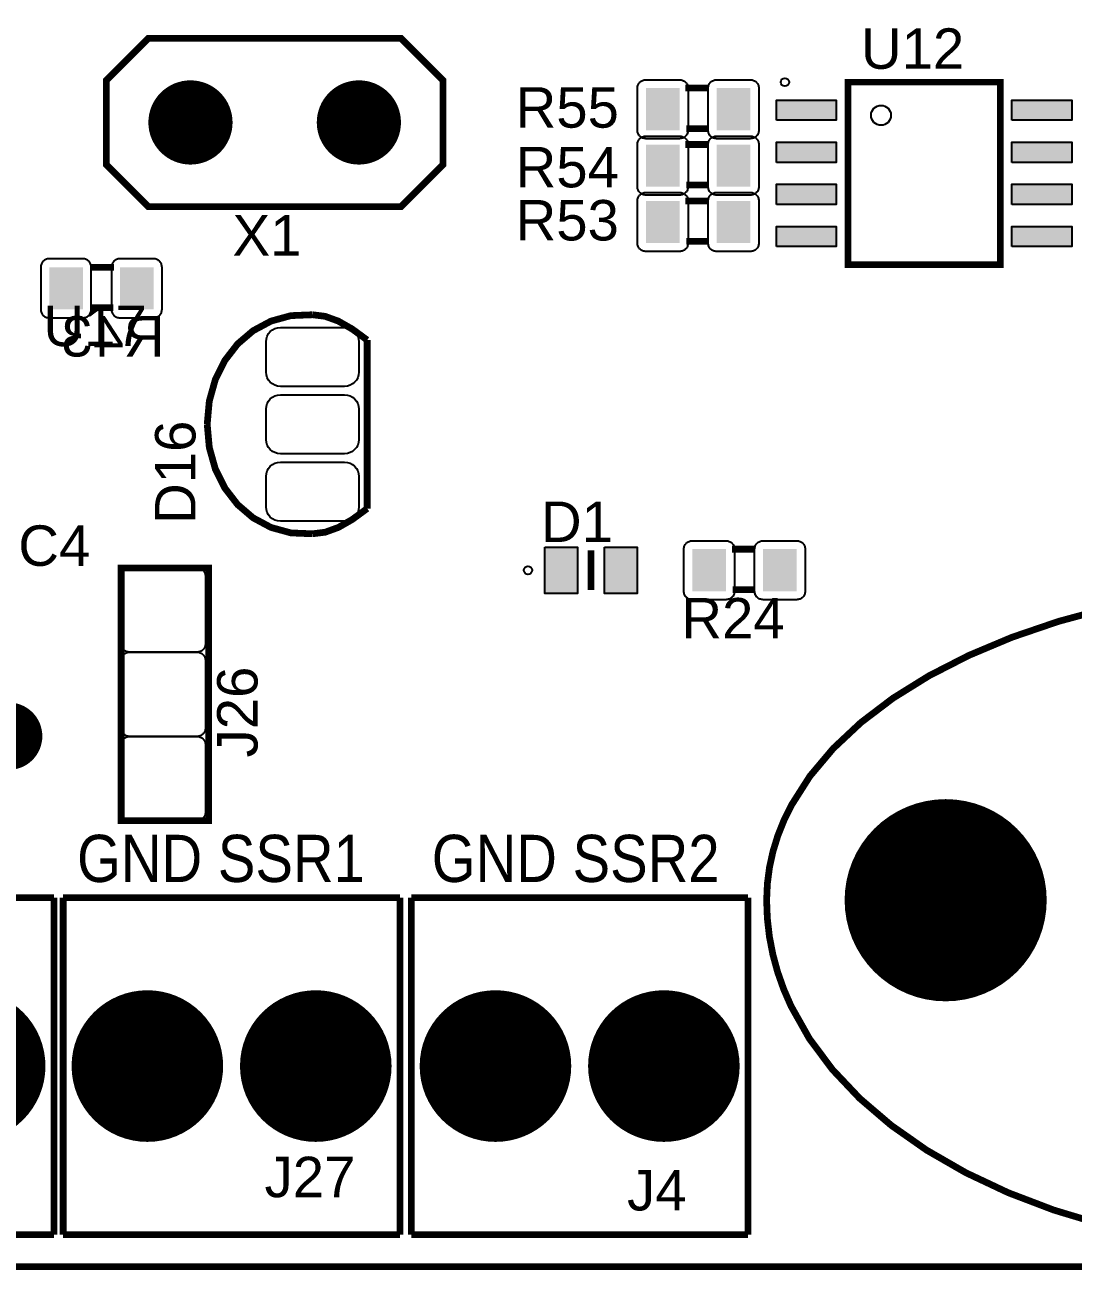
# Model space of a CAD drawing. Header units: inches. Extents: x -2.62 to 2.61, y -2.28 to 2.28.
# Drawn here: x -0.922 to 0.323, y -2.276 to -0.798 of the extents above; entities that cross this region are included whole.
import ezdxf

# ---------------------------------------------------------------- set-up
doc = ezdxf.new("R2010")
doc.units = ezdxf.units.IN
doc.layers.get('0').update_dxf_attribs({"linetype": 'CONTINUOUS'})

# ---------------------------------------------------------------- blocks, each defined once
blk = doc.blocks.new('RPAD')
blk.add_trace([(-0.5, -0.5), (-0.5, 0.5), (0.5, -0.5), (0.5, 0.5)])
blk = doc.blocks.new('EPAD')
at = {"const_width": 0.5}
blk.add_lwpolyline([(-0.25, 0, 1), (0.25, 0, 1)], format="xyb", close=True, dxfattribs=at)

msp = doc.modelspace()

# ---------------------------------------------------------------- linework, layer by layer
for points, const_width in [([(-2.612283, -2.271654), (2.608189, -2.271654), (2.608189, 2.271654), (-2.612283, 2.271654), (-2.612283, -2.271654)], 0.008), ([(-2.612283, -2.271654), (2.608189, -2.271654), (2.608189, 2.271654), (-2.612283, 2.271654), (-2.612283, -2.271654)], 0.008), ([(-2.612283, -2.271654), (2.608189, -2.271654), (2.608189, 2.271654), (-2.612283, 2.271654), (-2.612283, -2.271654)], 0.008), ([(-0.475669, -1.013386), (-0.775669, -1.013386), (-0.825669, -0.963386), (-0.825669, -0.863386), (-0.775669, -0.813386), (-0.475669, -0.813386), (-0.425669, -0.863386), (-0.425669, -0.963386), (-0.475669, -1.013386)], 0.008), ([(-0.475669, -1.013386), (-0.775669, -1.013386), (-0.825669, -0.963386), (-0.825669, -0.863386), (-0.775669, -0.813386), (-0.475669, -0.813386), (-0.425669, -0.863386), (-0.425669, -0.963386), (-0.475669, -1.013386)], 0.008), ([(-0.475669, -1.013386), (-0.775669, -1.013386), (-0.825669, -0.963386), (-0.825669, -0.863386), (-0.775669, -0.813386), (-0.475669, -0.813386), (-0.425669, -0.863386), (-0.425669, -0.963386), (-0.475669, -1.013386)], 0.008), ([(-0.109787, -0.872638), (-0.137787, -0.872638)], 0.008), ([(-0.109787, -0.872638), (-0.137787, -0.872638)], 0.008), ([(-0.109787, -0.872638), (-0.137787, -0.872638)], 0.008), ([(0.055039, -1.082087), (0.236142, -1.082087), (0.236142, -0.865551), (0.055039, -0.865551), (0.055039, -1.082087)], 0.007874), ([(0.055039, -1.082087), (0.236142, -1.082087), (0.236142, -0.865551), (0.055039, -0.865551), (0.055039, -1.082087)], 0.007874), ([(0.055039, -1.082087), (0.236142, -1.082087), (0.236142, -0.865551), (0.055039, -0.865551), (0.055039, -1.082087)], 0.007874), ([(-0.109787, -0.920638), (-0.136787, -0.920638)], 0.008), ([(-0.109787, -0.920638), (-0.136787, -0.920638)], 0.008), ([(-0.109787, -0.920638), (-0.136787, -0.920638)], 0.008), ([(-0.109787, -0.939567), (-0.137787, -0.939567)], 0.008), ([(-0.109787, -0.939567), (-0.137787, -0.939567)], 0.008), ([(-0.109787, -0.939567), (-0.137787, -0.939567)], 0.008), ([(-0.109787, -0.987567), (-0.136787, -0.987567)], 0.008), ([(-0.109787, -0.987567), (-0.136787, -0.987567)], 0.008), ([(-0.109787, -0.987567), (-0.136787, -0.987567)], 0.008), ([(-0.109787, -1.006496), (-0.137787, -1.006496)], 0.008), ([(-0.109787, -1.006496), (-0.137787, -1.006496)], 0.008), ([(-0.109787, -1.006496), (-0.137787, -1.006496)], 0.008), ([(-0.109787, -1.054496), (-0.136787, -1.054496)], 0.008), ([(-0.109787, -1.054496), (-0.136787, -1.054496)], 0.008), ([(-0.109787, -1.054496), (-0.136787, -1.054496)], 0.008), ([(-0.844449, -1.085236), (-0.816449, -1.085236)], 0.008), ([(-0.844449, -1.085236), (-0.816449, -1.085236)], 0.008), ([(-0.844449, -1.085236), (-0.816449, -1.085236)], 0.008), ([(-0.844449, -1.133236), (-0.817449, -1.133236)], 0.008), ([(-0.844449, -1.133236), (-0.817449, -1.133236)], 0.008), ([(-0.844449, -1.133236), (-0.817449, -1.133236)], 0.008), ([(-0.580787, -1.141654), (-0.606346, -1.142689), (-0.629981, -1.149178), (-0.651237, -1.160567), (-0.669654, -1.176302), (-0.684776, -1.195831), (-0.696144, -1.218602), (-0.7033, -1.24406), (-0.705787, -1.271654)], 0.008), ([(-0.580787, -1.141654), (-0.606346, -1.142689), (-0.629981, -1.149178), (-0.651237, -1.160567), (-0.669654, -1.176302), (-0.684776, -1.195831), (-0.696144, -1.218602), (-0.7033, -1.24406), (-0.705787, -1.271654)], 0.008), ([(-0.580787, -1.141654), (-0.606346, -1.142689), (-0.629981, -1.149178), (-0.651237, -1.160567), (-0.669654, -1.176302), (-0.684776, -1.195831), (-0.696144, -1.218602), (-0.7033, -1.24406), (-0.705787, -1.271654)], 0.008), ([(-0.580787, -1.141654), (-0.565709, -1.143528), (-0.550162, -1.149154), (-0.533678, -1.158528), (-0.515787, -1.171654)], 0.008), ([(-0.580787, -1.141654), (-0.565709, -1.143528), (-0.550162, -1.149154), (-0.533678, -1.158528), (-0.515787, -1.171654)], 0.008), ([(-0.580787, -1.141654), (-0.565709, -1.143528), (-0.550162, -1.149154), (-0.533678, -1.158528), (-0.515787, -1.171654)], 0.008), ([(-0.515787, -1.371654), (-0.515787, -1.171654)], 0.008), ([(-0.515787, -1.371654), (-0.515787, -1.171654)], 0.008), ([(-0.515787, -1.371654), (-0.515787, -1.171654)], 0.008), ([(-0.580787, -1.401654), (-0.606346, -1.400618), (-0.629981, -1.394129), (-0.651237, -1.382741), (-0.669654, -1.367005), (-0.684776, -1.347476), (-0.696144, -1.324705), (-0.7033, -1.299247), (-0.705787, -1.271654)], 0.008), ([(-0.580787, -1.401654), (-0.606346, -1.400618), (-0.629981, -1.394129), (-0.651237, -1.382741), (-0.669654, -1.367005), (-0.684776, -1.347476), (-0.696144, -1.324705), (-0.7033, -1.299247), (-0.705787, -1.271654)], 0.008), ([(-0.580787, -1.401654), (-0.606346, -1.400618), (-0.629981, -1.394129), (-0.651237, -1.382741), (-0.669654, -1.367005), (-0.684776, -1.347476), (-0.696144, -1.324705), (-0.7033, -1.299247), (-0.705787, -1.271654)], 0.008), ([(-0.580787, -1.401654), (-0.565709, -1.399779), (-0.550162, -1.394154), (-0.533678, -1.384779), (-0.515787, -1.371654)], 0.008), ([(-0.580787, -1.401654), (-0.565709, -1.399779), (-0.550162, -1.394154), (-0.533678, -1.384779), (-0.515787, -1.371654)], 0.008), ([(-0.580787, -1.401654), (-0.565709, -1.399779), (-0.550162, -1.394154), (-0.533678, -1.384779), (-0.515787, -1.371654)], 0.008), ([(-0.250079, -1.42126), (-0.250079, -1.468504)], 0.007874), ([(-0.250079, -1.42126), (-0.250079, -1.468504)], 0.007874), ([(-0.250079, -1.42126), (-0.250079, -1.468504)], 0.007874), ([(-0.054669, -1.419882), (-0.082669, -1.419882)], 0.008), ([(-0.054669, -1.419882), (-0.082669, -1.419882)], 0.008), ([(-0.054669, -1.419882), (-0.082669, -1.419882)], 0.008), ([(-0.807953, -1.742126), (-0.704016, -1.742126), (-0.704016, -1.442126), (-0.807953, -1.442126), (-0.807953, -1.742126)], 0.008), ([(-0.807953, -1.742126), (-0.704016, -1.742126), (-0.704016, -1.442126), (-0.807953, -1.442126), (-0.807953, -1.742126)], 0.008), ([(-0.807953, -1.742126), (-0.704016, -1.742126), (-0.704016, -1.442126), (-0.807953, -1.442126), (-0.807953, -1.742126)], 0.008), ([(-0.054669, -1.467882), (-0.081669, -1.467882)], 0.008), ([(-0.054669, -1.467882), (-0.081669, -1.467882)], 0.008), ([(-0.054669, -1.467882), (-0.081669, -1.467882)], 0.008), ([(0.363744, -1.489792), (0.305057, -1.505691), (0.249906, -1.524506), (0.198588, -1.546071), (0.151404, -1.57022), (0.108652, -1.596789), (0.07063, -1.625612), (0.037639, -1.656523), (0.009975, -1.689357), (-0.012061, -1.723948), (-0.020875, -1.741852), (-0.028171, -1.760132), (-0.03391, -1.77877), (-0.038056, -1.797743), (-0.040571, -1.817031), (-0.041417, -1.836614), (-0.040581, -1.858465), (-0.038096, -1.879985), (-0.034002, -1.901153), (-0.028335, -1.921943), (-0.021133, -1.942332), (-0.012434, -1.962296), (0.009306, -2.000854), (0.036584, -2.037424), (0.069099, -2.071817), (0.10655, -2.103841), (0.148635, -2.133305), (0.195055, -2.160018), (0.245508, -2.183789), (0.299693, -2.204427), (0.357309, -2.221741)], 0.008), ([(0.363744, -1.489792), (0.305057, -1.505691), (0.249906, -1.524506), (0.198588, -1.546071), (0.151404, -1.57022), (0.108652, -1.596789), (0.07063, -1.625612), (0.037639, -1.656523), (0.009975, -1.689357), (-0.012061, -1.723948), (-0.020875, -1.741852), (-0.028171, -1.760132), (-0.03391, -1.77877), (-0.038056, -1.797743), (-0.040571, -1.817031), (-0.041417, -1.836614), (-0.040581, -1.858465), (-0.038096, -1.879985), (-0.034002, -1.901153), (-0.028335, -1.921943), (-0.021133, -1.942332), (-0.012434, -1.962296), (0.009306, -2.000854), (0.036584, -2.037424), (0.069099, -2.071817), (0.10655, -2.103841), (0.148635, -2.133305), (0.195055, -2.160018), (0.245508, -2.183789), (0.299693, -2.204427), (0.357309, -2.221741)], 0.008), ([(0.363744, -1.489792), (0.305057, -1.505691), (0.249906, -1.524506), (0.198588, -1.546071), (0.151404, -1.57022), (0.108652, -1.596789), (0.07063, -1.625612), (0.037639, -1.656523), (0.009975, -1.689357), (-0.012061, -1.723948), (-0.020875, -1.741852), (-0.028171, -1.760132), (-0.03391, -1.77877), (-0.038056, -1.797743), (-0.040571, -1.817031), (-0.041417, -1.836614), (-0.040581, -1.858465), (-0.038096, -1.879985), (-0.034002, -1.901153), (-0.028335, -1.921943), (-0.021133, -1.942332), (-0.012434, -1.962296), (0.009306, -2.000854), (0.036584, -2.037424), (0.069099, -2.071817), (0.10655, -2.103841), (0.148635, -2.133305), (0.195055, -2.160018), (0.245508, -2.183789), (0.299693, -2.204427), (0.357309, -2.221741)], 0.008), ([(-0.887874, -1.833465), (-1.487874, -1.833465)], 0.008), ([(-0.887874, -1.833465), (-1.487874, -1.833465)], 0.008), ([(-0.887874, -1.833465), (-1.487874, -1.833465)], 0.008), ([(-0.887874, -1.833465), (-0.887874, -2.233465)], 0.008), ([(-0.887874, -1.833465), (-0.887874, -2.233465)], 0.008), ([(-0.887874, -1.833465), (-0.887874, -2.233465)], 0.008), ([(-0.87685, -2.233465), (-0.87685, -1.833465)], 0.008), ([(-0.47685, -1.833465), (-0.87685, -1.833465)], 0.008), ([(-0.87685, -2.233465), (-0.87685, -1.833465)], 0.008), ([(-0.47685, -1.833465), (-0.87685, -1.833465)], 0.008), ([(-0.87685, -2.233465), (-0.87685, -1.833465)], 0.008), ([(-0.47685, -1.833465), (-0.87685, -1.833465)], 0.008), ([(-0.47685, -2.233465), (-0.47685, -1.833465)], 0.008), ([(-0.47685, -2.233465), (-0.47685, -1.833465)], 0.008), ([(-0.47685, -2.233465), (-0.47685, -1.833465)], 0.008), ([(-0.463465, -2.233465), (-0.463465, -1.833465)], 0.008), ([(-0.063465, -1.833465), (-0.463465, -1.833465)], 0.008), ([(-0.463465, -2.233465), (-0.463465, -1.833465)], 0.008), ([(-0.063465, -1.833465), (-0.463465, -1.833465)], 0.008), ([(-0.463465, -2.233465), (-0.463465, -1.833465)], 0.008), ([(-0.063465, -1.833465), (-0.463465, -1.833465)], 0.008), ([(-0.063465, -2.233465), (-0.063465, -1.833465)], 0.008), ([(-0.063465, -2.233465), (-0.063465, -1.833465)], 0.008), ([(-0.063465, -2.233465), (-0.063465, -1.833465)], 0.008), ([(-1.487874, -2.233465), (-0.887874, -2.233465)], 0.008), ([(-1.487874, -2.233465), (-0.887874, -2.233465)], 0.008), ([(-1.487874, -2.233465), (-0.887874, -2.233465)], 0.008), ([(-0.47685, -2.233465), (-0.87685, -2.233465)], 0.008), ([(-0.47685, -2.233465), (-0.87685, -2.233465)], 0.008), ([(-0.47685, -2.233465), (-0.87685, -2.233465)], 0.008), ([(-0.063465, -2.233465), (-0.463465, -2.233465)], 0.008), ([(-0.063465, -2.233465), (-0.463465, -2.233465)], 0.008), ([(-0.063465, -2.233465), (-0.463465, -2.233465)], 0.008)]:
    msp.add_lwpolyline(points, dxfattribs=dict(const_width=const_width))
for points in [[(-0.144787, -0.932638), (-0.184787, -0.932638), (-0.185827, -0.932587), (-0.186832, -0.932439), (-0.187799, -0.932197), (-0.188723, -0.931866), (-0.189599, -0.931452), (-0.190423, -0.930957), (-0.191191, -0.930387), (-0.191897, -0.929747), (-0.192537, -0.929041), (-0.193106, -0.928274), (-0.193601, -0.92745), (-0.194016, -0.926573), (-0.194346, -0.925649), (-0.194589, -0.924682), (-0.194737, -0.923677), (-0.194787, -0.922638), (-0.194787, -0.872638), (-0.194737, -0.871598), (-0.194589, -0.870593), (-0.194346, -0.869626), (-0.194016, -0.868702), (-0.193601, -0.867826), (-0.193106, -0.867002), (-0.192537, -0.866235), (-0.191897, -0.865528), (-0.191191, -0.864888), (-0.190423, -0.864319), (-0.189599, -0.863824), (-0.188723, -0.863409), (-0.187799, -0.863079), (-0.186832, -0.862837), (-0.185827, -0.862688), (-0.184787, -0.862638), (-0.144787, -0.862638), (-0.143748, -0.862688), (-0.142743, -0.862837), (-0.141776, -0.863079), (-0.140852, -0.863409), (-0.139976, -0.863824), (-0.139152, -0.864319), (-0.138384, -0.864888), (-0.137678, -0.865528), (-0.137038, -0.866235), (-0.136469, -0.867002), (-0.135974, -0.867826), (-0.135559, -0.868702), (-0.135228, -0.869626), (-0.134986, -0.870593), (-0.134838, -0.871598), (-0.134787, -0.872638), (-0.134787, -0.922638), (-0.134838, -0.923677), (-0.134986, -0.924682), (-0.135228, -0.925649), (-0.135559, -0.926573), (-0.135974, -0.92745), (-0.136469, -0.928274), (-0.137038, -0.929041), (-0.137678, -0.929747), (-0.138384, -0.930387), (-0.139152, -0.930957), (-0.139976, -0.931452), (-0.140852, -0.931866), (-0.141776, -0.932197), (-0.142743, -0.932439), (-0.143748, -0.932587), (-0.144787, -0.932638)], [(-0.060787, -0.932638), (-0.100787, -0.932638), (-0.101827, -0.932587), (-0.102832, -0.932439), (-0.103799, -0.932197), (-0.104723, -0.931866), (-0.105599, -0.931452), (-0.106423, -0.930957), (-0.107191, -0.930387), (-0.107897, -0.929747), (-0.108537, -0.929041), (-0.109106, -0.928274), (-0.109601, -0.92745), (-0.110016, -0.926573), (-0.110346, -0.925649), (-0.110589, -0.924682), (-0.110737, -0.923677), (-0.110787, -0.922638), (-0.110787, -0.872638), (-0.110737, -0.871598), (-0.110589, -0.870593), (-0.110346, -0.869626), (-0.110016, -0.868702), (-0.109601, -0.867826), (-0.109106, -0.867002), (-0.108537, -0.866235), (-0.107897, -0.865528), (-0.107191, -0.864888), (-0.106423, -0.864319), (-0.105599, -0.863824), (-0.104723, -0.863409), (-0.103799, -0.863079), (-0.102832, -0.862837), (-0.101827, -0.862688), (-0.100787, -0.862638), (-0.060787, -0.862638), (-0.059748, -0.862688), (-0.058743, -0.862837), (-0.057776, -0.863079), (-0.056852, -0.863409), (-0.055976, -0.863824), (-0.055152, -0.864319), (-0.054384, -0.864888), (-0.053678, -0.865528), (-0.053038, -0.866235), (-0.052469, -0.867002), (-0.051974, -0.867826), (-0.051559, -0.868702), (-0.051228, -0.869626), (-0.050986, -0.870593), (-0.050838, -0.871598), (-0.050787, -0.872638), (-0.050787, -0.922638), (-0.050838, -0.923677), (-0.050986, -0.924682), (-0.051228, -0.925649), (-0.051559, -0.926573), (-0.051974, -0.92745), (-0.052469, -0.928274), (-0.053038, -0.929041), (-0.053678, -0.929747), (-0.054384, -0.930387), (-0.055152, -0.930957), (-0.055976, -0.931452), (-0.056852, -0.931866), (-0.057776, -0.932197), (-0.058743, -0.932439), (-0.059748, -0.932587), (-0.060787, -0.932638)], [(-0.029673, -0.910819), (-0.029673, -0.886819), (0.041327, -0.886819), (0.041327, -0.910819), (-0.029673, -0.910819)], [(0.249854, -0.910819), (0.249854, -0.886819), (0.320854, -0.886819), (0.320854, -0.910819), (0.249854, -0.910819)], [(-0.144787, -0.999567), (-0.184787, -0.999567), (-0.185827, -0.999517), (-0.186832, -0.999368), (-0.187799, -0.999126), (-0.188723, -0.998795), (-0.189599, -0.998381), (-0.190423, -0.997886), (-0.191191, -0.997317), (-0.191897, -0.996676), (-0.192537, -0.99597), (-0.193106, -0.995203), (-0.193601, -0.994379), (-0.194016, -0.993502), (-0.194346, -0.992578), (-0.194589, -0.991611), (-0.194737, -0.990606), (-0.194787, -0.989567), (-0.194787, -0.939567), (-0.194737, -0.938528), (-0.194589, -0.937522), (-0.194346, -0.936556), (-0.194016, -0.935631), (-0.193601, -0.934755), (-0.193106, -0.933931), (-0.192537, -0.933164), (-0.191897, -0.932457), (-0.191191, -0.931817), (-0.190423, -0.931248), (-0.189599, -0.930753), (-0.188723, -0.930339), (-0.187799, -0.930008), (-0.186832, -0.929766), (-0.185827, -0.929617), (-0.184787, -0.929567), (-0.144787, -0.929567), (-0.143748, -0.929617), (-0.142743, -0.929766), (-0.141776, -0.930008), (-0.140852, -0.930339), (-0.139976, -0.930753), (-0.139152, -0.931248), (-0.138384, -0.931817), (-0.137678, -0.932457), (-0.137038, -0.933164), (-0.136469, -0.933931), (-0.135974, -0.934755), (-0.135559, -0.935631), (-0.135228, -0.936556), (-0.134986, -0.937522), (-0.134838, -0.938528), (-0.134787, -0.939567), (-0.134787, -0.989567), (-0.134838, -0.990606), (-0.134986, -0.991611), (-0.135228, -0.992578), (-0.135559, -0.993502), (-0.135974, -0.994379), (-0.136469, -0.995203), (-0.137038, -0.99597), (-0.137678, -0.996676), (-0.138384, -0.997317), (-0.139152, -0.997886), (-0.139976, -0.998381), (-0.140852, -0.998795), (-0.141776, -0.999126), (-0.142743, -0.999368), (-0.143748, -0.999517), (-0.144787, -0.999567)], [(-0.060787, -0.999567), (-0.100787, -0.999567), (-0.101827, -0.999517), (-0.102832, -0.999368), (-0.103799, -0.999126), (-0.104723, -0.998795), (-0.105599, -0.998381), (-0.106423, -0.997886), (-0.107191, -0.997317), (-0.107897, -0.996676), (-0.108537, -0.99597), (-0.109106, -0.995203), (-0.109601, -0.994379), (-0.110016, -0.993502), (-0.110346, -0.992578), (-0.110589, -0.991611), (-0.110737, -0.990606), (-0.110787, -0.989567), (-0.110787, -0.939567), (-0.110737, -0.938528), (-0.110589, -0.937522), (-0.110346, -0.936556), (-0.110016, -0.935631), (-0.109601, -0.934755), (-0.109106, -0.933931), (-0.108537, -0.933164), (-0.107897, -0.932457), (-0.107191, -0.931817), (-0.106423, -0.931248), (-0.105599, -0.930753), (-0.104723, -0.930339), (-0.103799, -0.930008), (-0.102832, -0.929766), (-0.101827, -0.929617), (-0.100787, -0.929567), (-0.060787, -0.929567), (-0.059748, -0.929617), (-0.058743, -0.929766), (-0.057776, -0.930008), (-0.056852, -0.930339), (-0.055976, -0.930753), (-0.055152, -0.931248), (-0.054384, -0.931817), (-0.053678, -0.932457), (-0.053038, -0.933164), (-0.052469, -0.933931), (-0.051974, -0.934755), (-0.051559, -0.935631), (-0.051228, -0.936556), (-0.050986, -0.937522), (-0.050838, -0.938528), (-0.050787, -0.939567), (-0.050787, -0.989567), (-0.050838, -0.990606), (-0.050986, -0.991611), (-0.051228, -0.992578), (-0.051559, -0.993502), (-0.051974, -0.994379), (-0.052469, -0.995203), (-0.053038, -0.99597), (-0.053678, -0.996676), (-0.054384, -0.997317), (-0.055152, -0.997886), (-0.055976, -0.998381), (-0.056852, -0.998795), (-0.057776, -0.999126), (-0.058743, -0.999368), (-0.059748, -0.999517), (-0.060787, -0.999567)], [(-0.029673, -0.960819), (-0.029673, -0.936819), (0.041327, -0.936819), (0.041327, -0.960819), (-0.029673, -0.960819)], [(0.249854, -0.960819), (0.249854, -0.936819), (0.320854, -0.936819), (0.320854, -0.960819), (0.249854, -0.960819)], [(-0.029673, -1.010819), (-0.029673, -0.986819), (0.041327, -0.986819), (0.041327, -1.010819), (-0.029673, -1.010819)], [(0.249854, -1.010819), (0.249854, -0.986819), (0.320854, -0.986819), (0.320854, -1.010819), (0.249854, -1.010819)], [(-0.144787, -1.066496), (-0.184787, -1.066496), (-0.185827, -1.066446), (-0.186832, -1.066297), (-0.187799, -1.066055), (-0.188723, -1.065724), (-0.189599, -1.06531), (-0.190423, -1.064815), (-0.191191, -1.064246), (-0.191897, -1.063606), (-0.192537, -1.062899), (-0.193106, -1.062132), (-0.193601, -1.061308), (-0.194016, -1.060431), (-0.194346, -1.059507), (-0.194589, -1.058541), (-0.194737, -1.057535), (-0.194787, -1.056496), (-0.194787, -1.006496), (-0.194737, -1.005457), (-0.194589, -1.004452), (-0.194346, -1.003485), (-0.194016, -1.002561), (-0.193601, -1.001684), (-0.193106, -1.00086), (-0.192537, -1.000093), (-0.191897, -0.999387), (-0.191191, -0.998746), (-0.190423, -0.998177), (-0.189599, -0.997682), (-0.188723, -0.997268), (-0.187799, -0.996937), (-0.186832, -0.996695), (-0.185827, -0.996546), (-0.184787, -0.996496), (-0.144787, -0.996496), (-0.143748, -0.996546), (-0.142743, -0.996695), (-0.141776, -0.996937), (-0.140852, -0.997268), (-0.139976, -0.997682), (-0.139152, -0.998177), (-0.138384, -0.998746), (-0.137678, -0.999387), (-0.137038, -1.000093), (-0.136469, -1.00086), (-0.135974, -1.001684), (-0.135559, -1.002561), (-0.135228, -1.003485), (-0.134986, -1.004452), (-0.134838, -1.005457), (-0.134787, -1.006496), (-0.134787, -1.056496), (-0.134838, -1.057535), (-0.134986, -1.058541), (-0.135228, -1.059507), (-0.135559, -1.060431), (-0.135974, -1.061308), (-0.136469, -1.062132), (-0.137038, -1.062899), (-0.137678, -1.063606), (-0.138384, -1.064246), (-0.139152, -1.064815), (-0.139976, -1.06531), (-0.140852, -1.065724), (-0.141776, -1.066055), (-0.142743, -1.066297), (-0.143748, -1.066446), (-0.144787, -1.066496)], [(-0.060787, -1.066496), (-0.100787, -1.066496), (-0.101827, -1.066446), (-0.102832, -1.066297), (-0.103799, -1.066055), (-0.104723, -1.065724), (-0.105599, -1.06531), (-0.106423, -1.064815), (-0.107191, -1.064246), (-0.107897, -1.063606), (-0.108537, -1.062899), (-0.109106, -1.062132), (-0.109601, -1.061308), (-0.110016, -1.060431), (-0.110346, -1.059507), (-0.110589, -1.058541), (-0.110737, -1.057535), (-0.110787, -1.056496), (-0.110787, -1.006496), (-0.110737, -1.005457), (-0.110589, -1.004452), (-0.110346, -1.003485), (-0.110016, -1.002561), (-0.109601, -1.001684), (-0.109106, -1.00086), (-0.108537, -1.000093), (-0.107897, -0.999387), (-0.107191, -0.998746), (-0.106423, -0.998177), (-0.105599, -0.997682), (-0.104723, -0.997268), (-0.103799, -0.996937), (-0.102832, -0.996695), (-0.101827, -0.996546), (-0.100787, -0.996496), (-0.060787, -0.996496), (-0.059748, -0.996546), (-0.058743, -0.996695), (-0.057776, -0.996937), (-0.056852, -0.997268), (-0.055976, -0.997682), (-0.055152, -0.998177), (-0.054384, -0.998746), (-0.053678, -0.999387), (-0.053038, -1.000093), (-0.052469, -1.00086), (-0.051974, -1.001684), (-0.051559, -1.002561), (-0.051228, -1.003485), (-0.050986, -1.004452), (-0.050838, -1.005457), (-0.050787, -1.006496), (-0.050787, -1.056496), (-0.050838, -1.057535), (-0.050986, -1.058541), (-0.051228, -1.059507), (-0.051559, -1.060431), (-0.051974, -1.061308), (-0.052469, -1.062132), (-0.053038, -1.062899), (-0.053678, -1.063606), (-0.054384, -1.064246), (-0.055152, -1.064815), (-0.055976, -1.06531), (-0.056852, -1.065724), (-0.057776, -1.066055), (-0.058743, -1.066297), (-0.059748, -1.066446), (-0.060787, -1.066496)], [(-0.029673, -1.060819), (-0.029673, -1.036819), (0.041327, -1.036819), (0.041327, -1.060819), (-0.029673, -1.060819)], [(0.249854, -1.060819), (0.249854, -1.036819), (0.320854, -1.036819), (0.320854, -1.060819), (0.249854, -1.060819)], [(-0.893449, -1.145236), (-0.853449, -1.145236), (-0.852409, -1.145186), (-0.851404, -1.145037), (-0.850437, -1.144795), (-0.849513, -1.144465), (-0.848637, -1.14405), (-0.847813, -1.143555), (-0.847045, -1.142986), (-0.846339, -1.142346), (-0.845699, -1.141639), (-0.84513, -1.140872), (-0.844635, -1.140048), (-0.84422, -1.139172), (-0.84389, -1.138248), (-0.843648, -1.137281), (-0.843499, -1.136276), (-0.843449, -1.135236), (-0.843449, -1.085236), (-0.843499, -1.084197), (-0.843648, -1.083192), (-0.84389, -1.082225), (-0.84422, -1.081301), (-0.844635, -1.080424), (-0.84513, -1.0796), (-0.845699, -1.078833), (-0.846339, -1.078127), (-0.847045, -1.077487), (-0.847813, -1.076917), (-0.848637, -1.076422), (-0.849513, -1.076008), (-0.850437, -1.075677), (-0.851404, -1.075435), (-0.852409, -1.075287), (-0.853449, -1.075236), (-0.893449, -1.075236), (-0.894488, -1.075287), (-0.895493, -1.075435), (-0.89646, -1.075677), (-0.897384, -1.076008), (-0.898261, -1.076422), (-0.899085, -1.076917), (-0.899852, -1.077487), (-0.900558, -1.078127), (-0.901198, -1.078833), (-0.901768, -1.0796), (-0.902262, -1.080424), (-0.902677, -1.081301), (-0.903008, -1.082225), (-0.90325, -1.083192), (-0.903398, -1.084197), (-0.903449, -1.085236), (-0.903449, -1.135236), (-0.903398, -1.136276), (-0.90325, -1.137281), (-0.903008, -1.138248), (-0.902677, -1.139172), (-0.902262, -1.140048), (-0.901768, -1.140872), (-0.901198, -1.141639), (-0.900558, -1.142346), (-0.899852, -1.142986), (-0.899085, -1.143555), (-0.898261, -1.14405), (-0.897384, -1.144465), (-0.89646, -1.144795), (-0.895493, -1.145037), (-0.894488, -1.145186), (-0.893449, -1.145236)], [(-0.809449, -1.145236), (-0.769449, -1.145236), (-0.768409, -1.145186), (-0.767404, -1.145037), (-0.766437, -1.144795), (-0.765513, -1.144465), (-0.764637, -1.14405), (-0.763813, -1.143555), (-0.763045, -1.142986), (-0.762339, -1.142346), (-0.761699, -1.141639), (-0.76113, -1.140872), (-0.760635, -1.140048), (-0.76022, -1.139172), (-0.75989, -1.138248), (-0.759648, -1.137281), (-0.759499, -1.136276), (-0.759449, -1.135236), (-0.759449, -1.085236), (-0.759499, -1.084197), (-0.759648, -1.083192), (-0.75989, -1.082225), (-0.76022, -1.081301), (-0.760635, -1.080424), (-0.76113, -1.0796), (-0.761699, -1.078833), (-0.762339, -1.078127), (-0.763045, -1.077487), (-0.763813, -1.076917), (-0.764637, -1.076422), (-0.765513, -1.076008), (-0.766437, -1.075677), (-0.767404, -1.075435), (-0.768409, -1.075287), (-0.769449, -1.075236), (-0.809449, -1.075236), (-0.810488, -1.075287), (-0.811493, -1.075435), (-0.81246, -1.075677), (-0.813384, -1.076008), (-0.814261, -1.076422), (-0.815085, -1.076917), (-0.815852, -1.077487), (-0.816558, -1.078127), (-0.817198, -1.078833), (-0.817768, -1.0796), (-0.818262, -1.080424), (-0.818677, -1.081301), (-0.819008, -1.082225), (-0.81925, -1.083192), (-0.819398, -1.084197), (-0.819449, -1.085236), (-0.819449, -1.135236), (-0.819398, -1.136276), (-0.81925, -1.137281), (-0.819008, -1.138248), (-0.818677, -1.139172), (-0.818262, -1.140048), (-0.817768, -1.140872), (-0.817198, -1.141639), (-0.816558, -1.142346), (-0.815852, -1.142986), (-0.815085, -1.143555), (-0.814261, -1.14405), (-0.813384, -1.144465), (-0.81246, -1.144795), (-0.811493, -1.145037), (-0.810488, -1.145186), (-0.809449, -1.145236)], [(-0.635787, -1.209654), (-0.635787, -1.173654), (-0.635449, -1.170178), (-0.634476, -1.166963), (-0.63293, -1.164072), (-0.630873, -1.161568), (-0.628369, -1.159511), (-0.625478, -1.157965), (-0.622263, -1.156992), (-0.618787, -1.156654), (-0.542787, -1.156654), (-0.539311, -1.156992), (-0.536097, -1.157965), (-0.533206, -1.159511), (-0.530702, -1.161568), (-0.528645, -1.164072), (-0.527099, -1.166963), (-0.526126, -1.170178), (-0.525787, -1.173654), (-0.525787, -1.209654), (-0.526126, -1.21313), (-0.527099, -1.216344), (-0.528645, -1.219235), (-0.530702, -1.221739), (-0.533206, -1.223796), (-0.536097, -1.225342), (-0.539311, -1.226315), (-0.542787, -1.226654), (-0.618787, -1.226654), (-0.622263, -1.226315), (-0.625478, -1.225342), (-0.628369, -1.223796), (-0.630873, -1.221739), (-0.63293, -1.219235), (-0.634476, -1.216344), (-0.635449, -1.21313), (-0.635787, -1.209654)], [(-0.635787, -1.289654), (-0.635787, -1.253654), (-0.635449, -1.250178), (-0.634476, -1.246963), (-0.63293, -1.244072), (-0.630873, -1.241568), (-0.628369, -1.239511), (-0.625478, -1.237965), (-0.622263, -1.236992), (-0.618787, -1.236654), (-0.542787, -1.236654), (-0.539311, -1.236992), (-0.536097, -1.237965), (-0.533206, -1.239511), (-0.530702, -1.241568), (-0.528645, -1.244072), (-0.527099, -1.246963), (-0.526126, -1.250178), (-0.525787, -1.253654), (-0.525787, -1.289654), (-0.526126, -1.29313), (-0.527099, -1.296344), (-0.528645, -1.299235), (-0.530702, -1.301739), (-0.533206, -1.303796), (-0.536097, -1.305342), (-0.539311, -1.306315), (-0.542787, -1.306654), (-0.618787, -1.306654), (-0.622263, -1.306315), (-0.625478, -1.305342), (-0.628369, -1.303796), (-0.630873, -1.301739), (-0.63293, -1.299235), (-0.634476, -1.296344), (-0.635449, -1.29313), (-0.635787, -1.289654)], [(-0.635787, -1.369654), (-0.635787, -1.333654), (-0.635449, -1.330178), (-0.634476, -1.326963), (-0.63293, -1.324072), (-0.630873, -1.321568), (-0.628369, -1.319511), (-0.625478, -1.317965), (-0.622263, -1.316992), (-0.618787, -1.316654), (-0.542787, -1.316654), (-0.539311, -1.316992), (-0.536097, -1.317965), (-0.533206, -1.319511), (-0.530702, -1.321568), (-0.528645, -1.324072), (-0.527099, -1.326963), (-0.526126, -1.330178), (-0.525787, -1.333654), (-0.525787, -1.369654), (-0.526126, -1.37313), (-0.527099, -1.376344), (-0.528645, -1.379235), (-0.530702, -1.381739), (-0.533206, -1.383796), (-0.536097, -1.385342), (-0.539311, -1.386315), (-0.542787, -1.386654), (-0.618787, -1.386654), (-0.622263, -1.386315), (-0.625478, -1.385342), (-0.628369, -1.383796), (-0.630873, -1.381739), (-0.63293, -1.379235), (-0.634476, -1.376344), (-0.635449, -1.37313), (-0.635787, -1.369654)], [(-0.305012, -1.417382), (-0.266012, -1.417382), (-0.266012, -1.472382), (-0.305012, -1.472382), (-0.305012, -1.417382)], [(-0.234146, -1.417382), (-0.195146, -1.417382), (-0.195146, -1.472382), (-0.234146, -1.472382), (-0.234146, -1.417382)], [(-0.089669, -1.479882), (-0.129669, -1.479882), (-0.130709, -1.479831), (-0.131714, -1.479683), (-0.132681, -1.479441), (-0.133605, -1.47911), (-0.134481, -1.478696), (-0.135305, -1.478201), (-0.136073, -1.477631), (-0.136779, -1.476991), (-0.137419, -1.476285), (-0.137988, -1.475518), (-0.138483, -1.474694), (-0.138898, -1.473817), (-0.139228, -1.472893), (-0.13947, -1.471926), (-0.139619, -1.470921), (-0.139669, -1.469882), (-0.139669, -1.419882), (-0.139619, -1.418843), (-0.13947, -1.417837), (-0.139228, -1.41687), (-0.138898, -1.415946), (-0.138483, -1.41507), (-0.137988, -1.414246), (-0.137419, -1.413479), (-0.136779, -1.412772), (-0.136073, -1.412132), (-0.135305, -1.411563), (-0.134481, -1.411068), (-0.133605, -1.410654), (-0.132681, -1.410323), (-0.131714, -1.410081), (-0.130709, -1.409932), (-0.129669, -1.409882), (-0.089669, -1.409882), (-0.08863, -1.409932), (-0.087625, -1.410081), (-0.086658, -1.410323), (-0.085734, -1.410654), (-0.084857, -1.411068), (-0.084033, -1.411563), (-0.083266, -1.412132), (-0.08256, -1.412772), (-0.08192, -1.413479), (-0.08135, -1.414246), (-0.080856, -1.41507), (-0.080441, -1.415946), (-0.08011, -1.41687), (-0.079868, -1.417837), (-0.07972, -1.418843), (-0.079669, -1.419882), (-0.079669, -1.469882), (-0.07972, -1.470921), (-0.079868, -1.471926), (-0.08011, -1.472893), (-0.080441, -1.473817), (-0.080856, -1.474694), (-0.08135, -1.475518), (-0.08192, -1.476285), (-0.08256, -1.476991), (-0.083266, -1.477631), (-0.084033, -1.478201), (-0.084857, -1.478696), (-0.085734, -1.47911), (-0.086658, -1.479441), (-0.087625, -1.479683), (-0.08863, -1.479831), (-0.089669, -1.479882)], [(-0.005669, -1.479882), (-0.045669, -1.479882), (-0.046709, -1.479831), (-0.047714, -1.479683), (-0.048681, -1.479441), (-0.049605, -1.47911), (-0.050481, -1.478696), (-0.051305, -1.478201), (-0.052073, -1.477631), (-0.052779, -1.476991), (-0.053419, -1.476285), (-0.053988, -1.475518), (-0.054483, -1.474694), (-0.054898, -1.473817), (-0.055228, -1.472893), (-0.05547, -1.471926), (-0.055619, -1.470921), (-0.055669, -1.469882), (-0.055669, -1.419882), (-0.055619, -1.418843), (-0.05547, -1.417837), (-0.055228, -1.41687), (-0.054898, -1.415946), (-0.054483, -1.41507), (-0.053988, -1.414246), (-0.053419, -1.413479), (-0.052779, -1.412772), (-0.052073, -1.412132), (-0.051305, -1.411563), (-0.050481, -1.411068), (-0.049605, -1.410654), (-0.048681, -1.410323), (-0.047714, -1.410081), (-0.046709, -1.409932), (-0.045669, -1.409882), (-0.005669, -1.409882), (-0.00463, -1.409932), (-0.003625, -1.410081), (-0.002658, -1.410323), (-0.001734, -1.410654), (-0.000857, -1.411068), (-0.000033, -1.411563), (0.000734, -1.412132), (0.00144, -1.412772), (0.00208, -1.413479), (0.00265, -1.414246), (0.003144, -1.41507), (0.003559, -1.415946), (0.00389, -1.41687), (0.004132, -1.417837), (0.00428, -1.418843), (0.004331, -1.419882), (0.004331, -1.469882), (0.00428, -1.470921), (0.004132, -1.471926), (0.00389, -1.472893), (0.003559, -1.473817), (0.003144, -1.474694), (0.00265, -1.475518), (0.00208, -1.476285), (0.00144, -1.476991), (0.000734, -1.477631), (-0.000033, -1.478201), (-0.000857, -1.478696), (-0.001734, -1.47911), (-0.002658, -1.479441), (-0.003625, -1.479683), (-0.00463, -1.479831), (-0.005669, -1.479882)], [(-0.707953, -1.452126), (-0.707953, -1.532126), (-0.708003, -1.533165), (-0.708152, -1.53417), (-0.708394, -1.535137), (-0.708724, -1.536061), (-0.709139, -1.536938), (-0.709634, -1.537762), (-0.710203, -1.53853), (-0.710843, -1.539235), (-0.71155, -1.539876), (-0.712317, -1.540445), (-0.713141, -1.540939), (-0.714017, -1.541354), (-0.714941, -1.541685), (-0.715908, -1.541927), (-0.716913, -1.542076), (-0.717953, -1.542126), (-0.797953, -1.542126), (-0.798992, -1.542076), (-0.799997, -1.541927), (-0.800964, -1.541685), (-0.801888, -1.541354), (-0.802765, -1.540939), (-0.803589, -1.540445), (-0.804356, -1.539876), (-0.805062, -1.539235), (-0.805702, -1.53853), (-0.806272, -1.537762), (-0.806767, -1.536938), (-0.807181, -1.536061), (-0.807512, -1.535137), (-0.807754, -1.53417), (-0.807902, -1.533165), (-0.807953, -1.532126), (-0.807953, -1.452126), (-0.807902, -1.451087), (-0.807754, -1.450081), (-0.807512, -1.449115), (-0.807181, -1.448191), (-0.806767, -1.447314), (-0.806272, -1.44649), (-0.805702, -1.445722), (-0.805062, -1.445017), (-0.804356, -1.444376), (-0.803589, -1.443807), (-0.802765, -1.443313), (-0.801888, -1.442898), (-0.800964, -1.442567), (-0.799997, -1.442325), (-0.798992, -1.442176), (-0.797953, -1.442126), (-0.717953, -1.442126), (-0.716913, -1.442176), (-0.715908, -1.442325), (-0.714941, -1.442567), (-0.714017, -1.442898), (-0.713141, -1.443313), (-0.712317, -1.443807), (-0.71155, -1.444376), (-0.710843, -1.445017), (-0.710203, -1.445722), (-0.709634, -1.44649), (-0.709139, -1.447314), (-0.708724, -1.448191), (-0.708394, -1.449115), (-0.708152, -1.450081), (-0.708003, -1.451087), (-0.707953, -1.452126)], [(-0.707953, -1.552126), (-0.707953, -1.632126), (-0.708003, -1.633165), (-0.708152, -1.63417), (-0.708394, -1.635137), (-0.708724, -1.636061), (-0.709139, -1.636938), (-0.709634, -1.637762), (-0.710203, -1.63853), (-0.710843, -1.639235), (-0.71155, -1.639876), (-0.712317, -1.640445), (-0.713141, -1.640939), (-0.714017, -1.641354), (-0.714941, -1.641685), (-0.715908, -1.641927), (-0.716913, -1.642076), (-0.717953, -1.642126), (-0.797953, -1.642126), (-0.798992, -1.642076), (-0.799997, -1.641927), (-0.800964, -1.641685), (-0.801888, -1.641354), (-0.802765, -1.640939), (-0.803589, -1.640445), (-0.804356, -1.639876), (-0.805062, -1.639235), (-0.805702, -1.63853), (-0.806272, -1.637762), (-0.806767, -1.636938), (-0.807181, -1.636061), (-0.807512, -1.635137), (-0.807754, -1.63417), (-0.807902, -1.633165), (-0.807953, -1.632126), (-0.807953, -1.552126), (-0.807902, -1.551087), (-0.807754, -1.550081), (-0.807512, -1.549115), (-0.807181, -1.548191), (-0.806767, -1.547314), (-0.806272, -1.54649), (-0.805702, -1.545722), (-0.805062, -1.545017), (-0.804356, -1.544376), (-0.803589, -1.543807), (-0.802765, -1.543313), (-0.801888, -1.542898), (-0.800964, -1.542567), (-0.799997, -1.542325), (-0.798992, -1.542176), (-0.797953, -1.542126), (-0.717953, -1.542126), (-0.716913, -1.542176), (-0.715908, -1.542325), (-0.714941, -1.542567), (-0.714017, -1.542898), (-0.713141, -1.543313), (-0.712317, -1.543807), (-0.71155, -1.544376), (-0.710843, -1.545017), (-0.710203, -1.545722), (-0.709634, -1.54649), (-0.709139, -1.547314), (-0.708724, -1.548191), (-0.708394, -1.549115), (-0.708152, -1.550081), (-0.708003, -1.551087), (-0.707953, -1.552126)], [(-0.707953, -1.652126), (-0.707953, -1.732126), (-0.708003, -1.733165), (-0.708152, -1.73417), (-0.708394, -1.735137), (-0.708724, -1.736061), (-0.709139, -1.736938), (-0.709634, -1.737762), (-0.710203, -1.73853), (-0.710843, -1.739235), (-0.71155, -1.739876), (-0.712317, -1.740445), (-0.713141, -1.740939), (-0.714017, -1.741354), (-0.714941, -1.741685), (-0.715908, -1.741927), (-0.716913, -1.742076), (-0.717953, -1.742126), (-0.797953, -1.742126), (-0.798992, -1.742076), (-0.799997, -1.741927), (-0.800964, -1.741685), (-0.801888, -1.741354), (-0.802765, -1.740939), (-0.803589, -1.740445), (-0.804356, -1.739876), (-0.805062, -1.739235), (-0.805702, -1.73853), (-0.806272, -1.737762), (-0.806767, -1.736938), (-0.807181, -1.736061), (-0.807512, -1.735137), (-0.807754, -1.73417), (-0.807902, -1.733165), (-0.807953, -1.732126), (-0.807953, -1.652126), (-0.807902, -1.651087), (-0.807754, -1.650081), (-0.807512, -1.649115), (-0.807181, -1.648191), (-0.806767, -1.647314), (-0.806272, -1.64649), (-0.805702, -1.645722), (-0.805062, -1.645017), (-0.804356, -1.644376), (-0.803589, -1.643807), (-0.802765, -1.643313), (-0.801888, -1.642898), (-0.800964, -1.642567), (-0.799997, -1.642325), (-0.798992, -1.642176), (-0.797953, -1.642126), (-0.717953, -1.642126), (-0.716913, -1.642176), (-0.715908, -1.642325), (-0.714941, -1.642567), (-0.714017, -1.642898), (-0.713141, -1.643313), (-0.712317, -1.643807), (-0.71155, -1.644376), (-0.710843, -1.645017), (-0.710203, -1.645722), (-0.709634, -1.64649), (-0.709139, -1.647314), (-0.708724, -1.648191), (-0.708394, -1.649115), (-0.708152, -1.650081), (-0.708003, -1.651087), (-0.707953, -1.652126)]]:
    msp.add_lwpolyline(points, close=True)
for centre, radius in [((-0.019764, -0.865551), 0.004921), ((-0.019764, -0.865551), 0.004921), ((-0.019764, -0.865551), 0.004921), ((0.094409, -0.904921), 0.011811), ((0.094409, -0.904921), 0.011811), ((0.094409, -0.904921), 0.011811), ((-0.324882, -1.444882), 0.004921), ((-0.324882, -1.444882), 0.004921), ((-0.324882, -1.444882), 0.004921)]:
    msp.add_circle(centre, radius)

# ---------------------------------------------------------------- block references
for name, p, xscale, yscale in [('EPAD', (-0.725669, -0.913386), 0.1, 0.1), ('EPAD', (-0.525669, -0.913386), 0.1, 0.1), ('RPAD', (-0.285512, -1.444882), 0.039, 0.055), ('RPAD', (-0.214646, -1.444882), 0.039, 0.055), ('EPAD', (-0.941587, -1.641888), 0.08, 0.08), ('EPAD', (0.171181, -1.836614), 0.24, 0.24), ('EPAD', (-0.987874, -2.033465), 0.18, 0.18), ('EPAD', (-0.77685, -2.033465), 0.18, 0.18), ('EPAD', (-0.57685, -2.033465), 0.18, 0.18), ('EPAD', (-0.363465, -2.033465), 0.18, 0.18), ('EPAD', (-0.163465, -2.033465), 0.18, 0.18)]:
    msp.add_blockref(name, p, dxfattribs=dict(xscale=xscale, yscale=yscale))
for p, xscale, yscale, rotation in [((-0.164787, -0.897638), 0.04, 0.05, 180), ((-0.080787, -0.897638), 0.04, 0.05, 180), ((0.005827, -0.898819), 0.024, 0.071, 90), ((0.285354, -0.898819), 0.024, 0.071, 90), ((-0.164787, -0.964567), 0.04, 0.05, 180), ((-0.080787, -0.964567), 0.04, 0.05, 180), ((0.005827, -0.948819), 0.024, 0.071, 90), ((0.285354, -0.948819), 0.024, 0.071, 90), ((0.005827, -0.998819), 0.024, 0.071, 90), ((0.285354, -0.998819), 0.024, 0.071, 90), ((-0.164787, -1.031496), 0.04, 0.05, 180), ((-0.080787, -1.031496), 0.04, 0.05, 180), ((0.005827, -1.048819), 0.024, 0.071, 90), ((0.285354, -1.048819), 0.024, 0.071, 90), ((-0.873449, -1.110236), 0.04, 0.05, 180), ((-0.789449, -1.110236), 0.04, 0.05, 180), ((-0.109669, -1.444882), 0.04, 0.05, 180), ((-0.025669, -1.444882), 0.04, 0.05, 180)]:
    msp.add_blockref('RPAD', p, dxfattribs=dict(xscale=xscale, yscale=yscale, rotation=rotation))

# ---------------------------------------------------------------- texts
for s, height, width, p in [('U12', 0.048, 1.041667, (0.070591, -0.849709)), ('U12', 0.048, 1.041667, (0.070591, -0.849709)), ('U12', 0.048, 1.041667, (0.070591, -0.849709)), ('R55', 0.048, 1.041667, (-0.33952, -0.919583)), ('R55', 0.048, 1.041667, (-0.33952, -0.919583)), ('R55', 0.048, 1.041667, (-0.33952, -0.919583)), ('R54', 0.048, 1.041667, (-0.33952, -0.990449)), ('R54', 0.048, 1.041667, (-0.33952, -0.990449)), ('R54', 0.048, 1.041667, (-0.33952, -0.990449)), ('R53', 0.048, 1.041667, (-0.33952, -1.053441)), ('R53', 0.048, 1.041667, (-0.33952, -1.053441)), ('R53', 0.048, 1.041667, (-0.33952, -1.053441)), ('X1', 0.048, 1.041667, (-0.675669, -1.071386)), ('X1', 0.048, 1.041667, (-0.675669, -1.071386)), ('X1', 0.048, 1.041667, (-0.675669, -1.071386)), ('U17', 0.048, 1.041667, (-0.900276, -1.178866)), ('U17', 0.048, 1.041667, (-0.900276, -1.178866)), ('U17', 0.048, 1.041667, (-0.900276, -1.178866)), ('D1', 0.048, 1.041667, (-0.309429, -1.411323)), ('D1', 0.048, 1.041667, (-0.309429, -1.411323)), ('D1', 0.048, 1.041667, (-0.309429, -1.411323)), ('C4', 0.048, 1.041667, (-0.930118, -1.439685)), ('C4', 0.048, 1.041667, (-0.930118, -1.439685)), ('C4', 0.048, 1.041667, (-0.930118, -1.439685)), ('R24', 0.048, 1.041667, (-0.142669, -1.525882)), ('R24', 0.048, 1.041667, (-0.142669, -1.525882)), ('R24', 0.048, 1.041667, (-0.142669, -1.525882)), ('GND SSR1', 0.056, 0.892857, (-0.860315, -1.814969)), ('GND SSR1', 0.056, 0.892857, (-0.860315, -1.814969)), ('GND SSR1', 0.056, 0.892857, (-0.860315, -1.814969)), ('GND SSR2', 0.056, 0.892857, (-0.439055, -1.814969)), ('GND SSR2', 0.056, 0.892857, (-0.439055, -1.814969)), ('GND SSR2', 0.056, 0.892857, (-0.439055, -1.814969)), ('J27', 0.048, 1.041667, (-0.637677, -2.189102)), ('J27', 0.048, 1.041667, (-0.637677, -2.189102)), ('J27', 0.048, 1.041667, (-0.637677, -2.189102)), ('J4', 0.048, 1.041667, (-0.207165, -2.20485)), ('J4', 0.048, 1.041667, (-0.207165, -2.20485)), ('J4', 0.048, 1.041667, (-0.207165, -2.20485))]:
    msp.add_text(s, height=height, dxfattribs=dict(width=width)).set_placement(p)
at = {"text_generation_flag": 2, "width": 1.041667}
msp.add_text('R43', height=0.048, dxfattribs=at).set_placement((-0.756449, -1.191236))
msp.add_text('R43', height=0.048, dxfattribs=at).set_placement((-0.756449, -1.191236))
msp.add_text('R43', height=0.048, dxfattribs=at).set_placement((-0.756449, -1.191236))
at = {"width": 1.041667}
for s, p in [('D16', (-0.719724, -1.389961)), ('D16', (-0.719724, -1.389961)), ('D16', (-0.719724, -1.389961)), ('J26', (-0.646016, -1.667126)), ('J26', (-0.646016, -1.667126)), ('J26', (-0.646016, -1.667126))]:
    msp.add_text(s, height=0.048, rotation=90, dxfattribs=at).set_placement(p)

doc.saveas('drawing.dxf')
